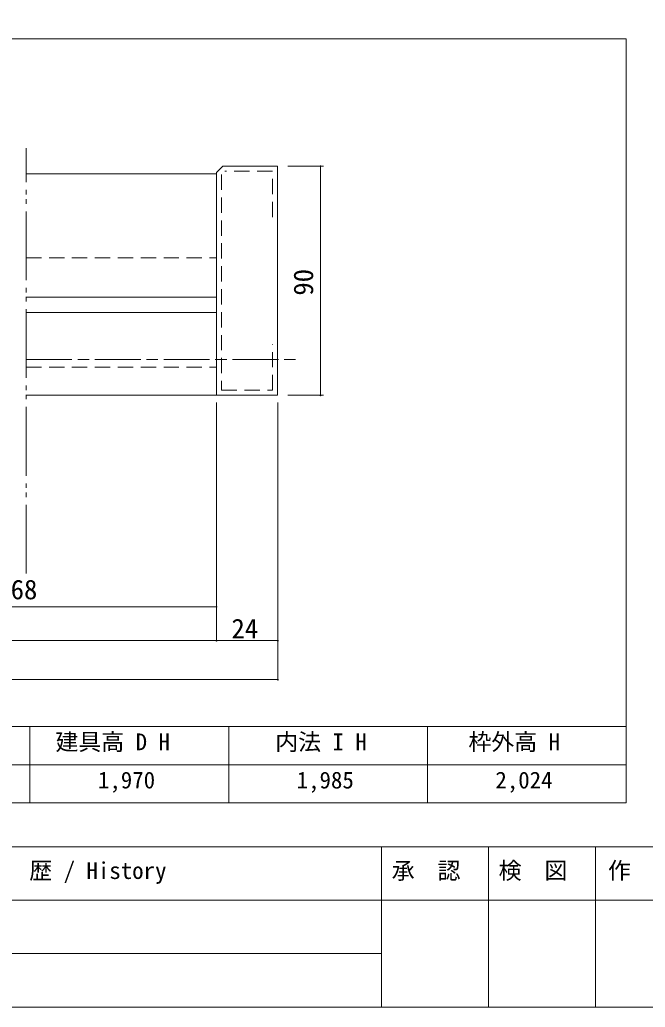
# Model space of a CAD drawing. Units: millimetres on the paper, enlarged 10 times, with parts at other scales. Extents: x -2000 to 2000, y -1385 to 1385.
# Drawn here: x -413 to 405, y -1385 to -92 of the extents above; entities that cross this region are included whole.
import ezdxf
from ezdxf.enums import TextEntityAlignment as Align

# ---------------------------------------------------------------- set-up
doc = ezdxf.new("R2010")
doc.units = ezdxf.units.MM
doc.header["$LTSCALE"] = 10
for name, pattern in [('DOUBLE_CHAIN2', [12.8, 9, -1, 0.6, -0.6, 0.6, -1]), ('USER6', [9, 6, -0.75, 1.5, -0.75]), ('USER9', [3, 2, -1])]:
    doc.linetypes.add(name, pattern=pattern)
for name, color, linetype, lineweight in [('1-0_H-SYM', 7, 'Continuous', 20), ('1-2_0', 7, 'Continuous', 20), ('2-0', 7, 'Continuous', 18)]:
    doc.layers.add(name, color=color, linetype=linetype, lineweight=lineweight)
doc.styles.add('ＭＳ ゴシック', font='')
doc.styles.get('ＭＳ ゴシック').set_extended_font_data('MS Gothic')

msp = doc.modelspace()

# ---------------------------------------------------------------- linework, layer by layer
at = {"layer": '1-0_H-SYM'}
msp.add_line((60.06, -1314.5), (-1189.94, -1314.5), dxfattribs=at)
at = {"layer": '1-2_0'}
for p, q in [((380, -117.5), (-1950, -117.5)), ((380, -117.5), (-1950, -117.5)), ((380, -117.5), (-1950, -117.5)), ((380, -117.5), (-1950, -117.5)), ((380, -117.5), (-1950, -117.5)), ((380, -117.5), (-1950, -117.5)), ((380, -1017.5), (380, -117.5)), ((380, -1017.5), (380, -117.5)), ((380, -1017.5), (380, -117.5)), ((380, -1017.5), (-1950, -1017.5)), ((380, -1017.5), (-1950, -1017.5)), ((380, -1017.5), (-1950, -1017.5)), ((380, -1017.5), (-1950, -1017.5)), ((-400, -1017.5), (-400, -1117.5)), ((-140, -1017.5), (-140, -1117.5)), ((120, -1017.5), (120, -1117.5)), ((380, -1017.5), (380, -1117.5)), ((380, -1067.5), (-1950, -1067.5)), ((380, -1117.5), (-1950, -1117.5)), ((2000, -1175), (-2000, -1175)), ((60, -1175), (60, -1385)), ((200, -1175), (200, -1385)), ((340, -1175), (340, -1385)), ((2000, -1245), (-1190, -1245))]:
    msp.add_line(p, q, dxfattribs=at)
msp.add_lwpolyline([(-2000, -1385), (2000, -1385), (2000, 1385), (-2000, 1385)], close=True, dxfattribs=at)
at = {"layer": '2-0', "linetype": 'DOUBLE_CHAIN2', "lineweight": 20}
msp.add_line((-405.05, -817.28), (-405.05, -260.5), dxfattribs=at)
at = {"layer": '2-0', "lineweight": 20}
for p, q in [((-156.07, -292.37), (-147.74, -284.03)), ((-405.05, -294.03), (-156.07, -294.03)), ((-405.05, -455.7), (-156.07, -455.7)), ((-405.05, -475.7), (-156.07, -475.7)), ((-405.05, -584.03), (-156.07, -584.03))]:
    msp.add_line(p, q, dxfattribs=at)
at = {"layer": '2-0', "color": 4, "lineweight": 9}
for p, q in [((-62.74, -284.03), (-15.85, -284.03)), ((-20.02, -584.03), (-20.02, -284.03)), ((-156.07, -905.18), (-156.07, -593.67)), ((-75.64, -593.67), (-75.64, -956.23)), ((-62.74, -584.03), (-15.85, -584.03)), ((-1408.88, -905.18), (-155.64, -905.18)), ((-75.64, -905.18), (-155.64, -905.18))]:
    msp.add_line(p, q, dxfattribs=at)
at = {"layer": '2-0', "linetype": 'USER9'}
for p, q in [((-405.05, -404.03), (-156.07, -404.03)), ((-405.05, -547.37), (-156.07, -547.37))]:
    msp.add_line(p, q, dxfattribs=at)
at = {"layer": '2-0', "linetype": 'USER6', "lineweight": 20}
msp.add_line((-405.05, -537.38), (-52.15, -537.38), dxfattribs=at)
at = {"layer": '2-0', "lineweight": 20}
for points in [[(-76.07, -584.03), (-76.07, -284.03), (-147.74, -284.03)], [(-156.07, -292.37), (-156.07, -584.03), (-76.07, -584.03)]]:
    msp.add_lwpolyline(points, dxfattribs=at)
at = {"layer": '2-0', "linetype": 'USER9', "lineweight": 20}
for points in [[(-149.41, -295.13), (-149.41, -577.37), (-82.74, -577.37), (-82.74, -517.04)], [(-82.74, -350.7), (-82.74, -290.7), (-144.98, -290.7)]]:
    msp.add_lwpolyline(points, dxfattribs=at)
at = {"layer": '2-0', "color": 4, "lineweight": 9}
for points in [[(-1488.88, -803.09), (-1488.88, -956.23), (-75.64, -956.23)], [(-669.68, -804.03), (-669.34, -860.82), (-156.07, -860.82)]]:
    msp.add_lwpolyline(points, dxfattribs=at)
for centre, start, end in [((-20.02, -284.03), 90, 270), ((-20.02, -284.03), 270, 90), ((-20.02, -584.03), 90, 270), ((-20.02, -584.03), 270, 90), ((-156.07, -860.82), 0, 180), ((-156.07, -860.82), 180, 0), ((-156.07, -905.18), 0, 180), ((-156.07, -905.18), 0, 180), ((-75.64, -905.18), 0, 180), ((-156.07, -905.18), 180, 360), ((-156.07, -905.18), 180, 360), ((-75.64, -905.18), 180, 0), ((-75.64, -956.23), 0, 180), ((-75.64, -956.23), 180, 0)]:
    msp.add_arc(centre, 0.521, start, end, dxfattribs=at)

# ---------------------------------------------------------------- texts
at = {"layer": '1-0_H-SYM', "style": 'ＭＳ ゴシック'}
for s, p in [('改\u3000定\u3000履\u3000歴 / History', (-580.95, -1223.71)), ('承\u3000認', (73.3, -1223.71)), ('検\u3000図', (213.17, -1223.71)), ('作\u3000成', (356.23, -1223.71))]:
    msp.add_text(s, height=21.99, dxfattribs=at).set_placement(p, align=Align.BOTTOM_LEFT)
at = {"layer": '1-2_0', "style": 'ＭＳ ゴシック'}
for s, p in [('建具高 D H', (-366.7, -1055.24)), ('内法 I H', (-79.13, -1055.24)), ('枠外高 H', (173.69, -1055.24)), ('1,970', (-311.08, -1105.25)), ('1,985', (-51.08, -1105.25)), ('2,024', (208.92, -1105.25))]:
    msp.add_text(s, height=21.99, dxfattribs=at).set_placement(p, align=Align.BOTTOM_LEFT)
at = {"layer": '2-0', "style": 'ＭＳ ゴシック'}
msp.add_text('90', height=25.66, rotation=90, dxfattribs=at).set_placement((-21.81, -453.59), align=Align.BOTTOM_LEFT)
for s, p in [('568', (-442.73, -858.74)), ('24', (-136.36, -909.89))]:
    msp.add_text(s, height=25.66, dxfattribs=at).set_placement(p, align=Align.BOTTOM_LEFT)

doc.saveas('drawing.dxf')
